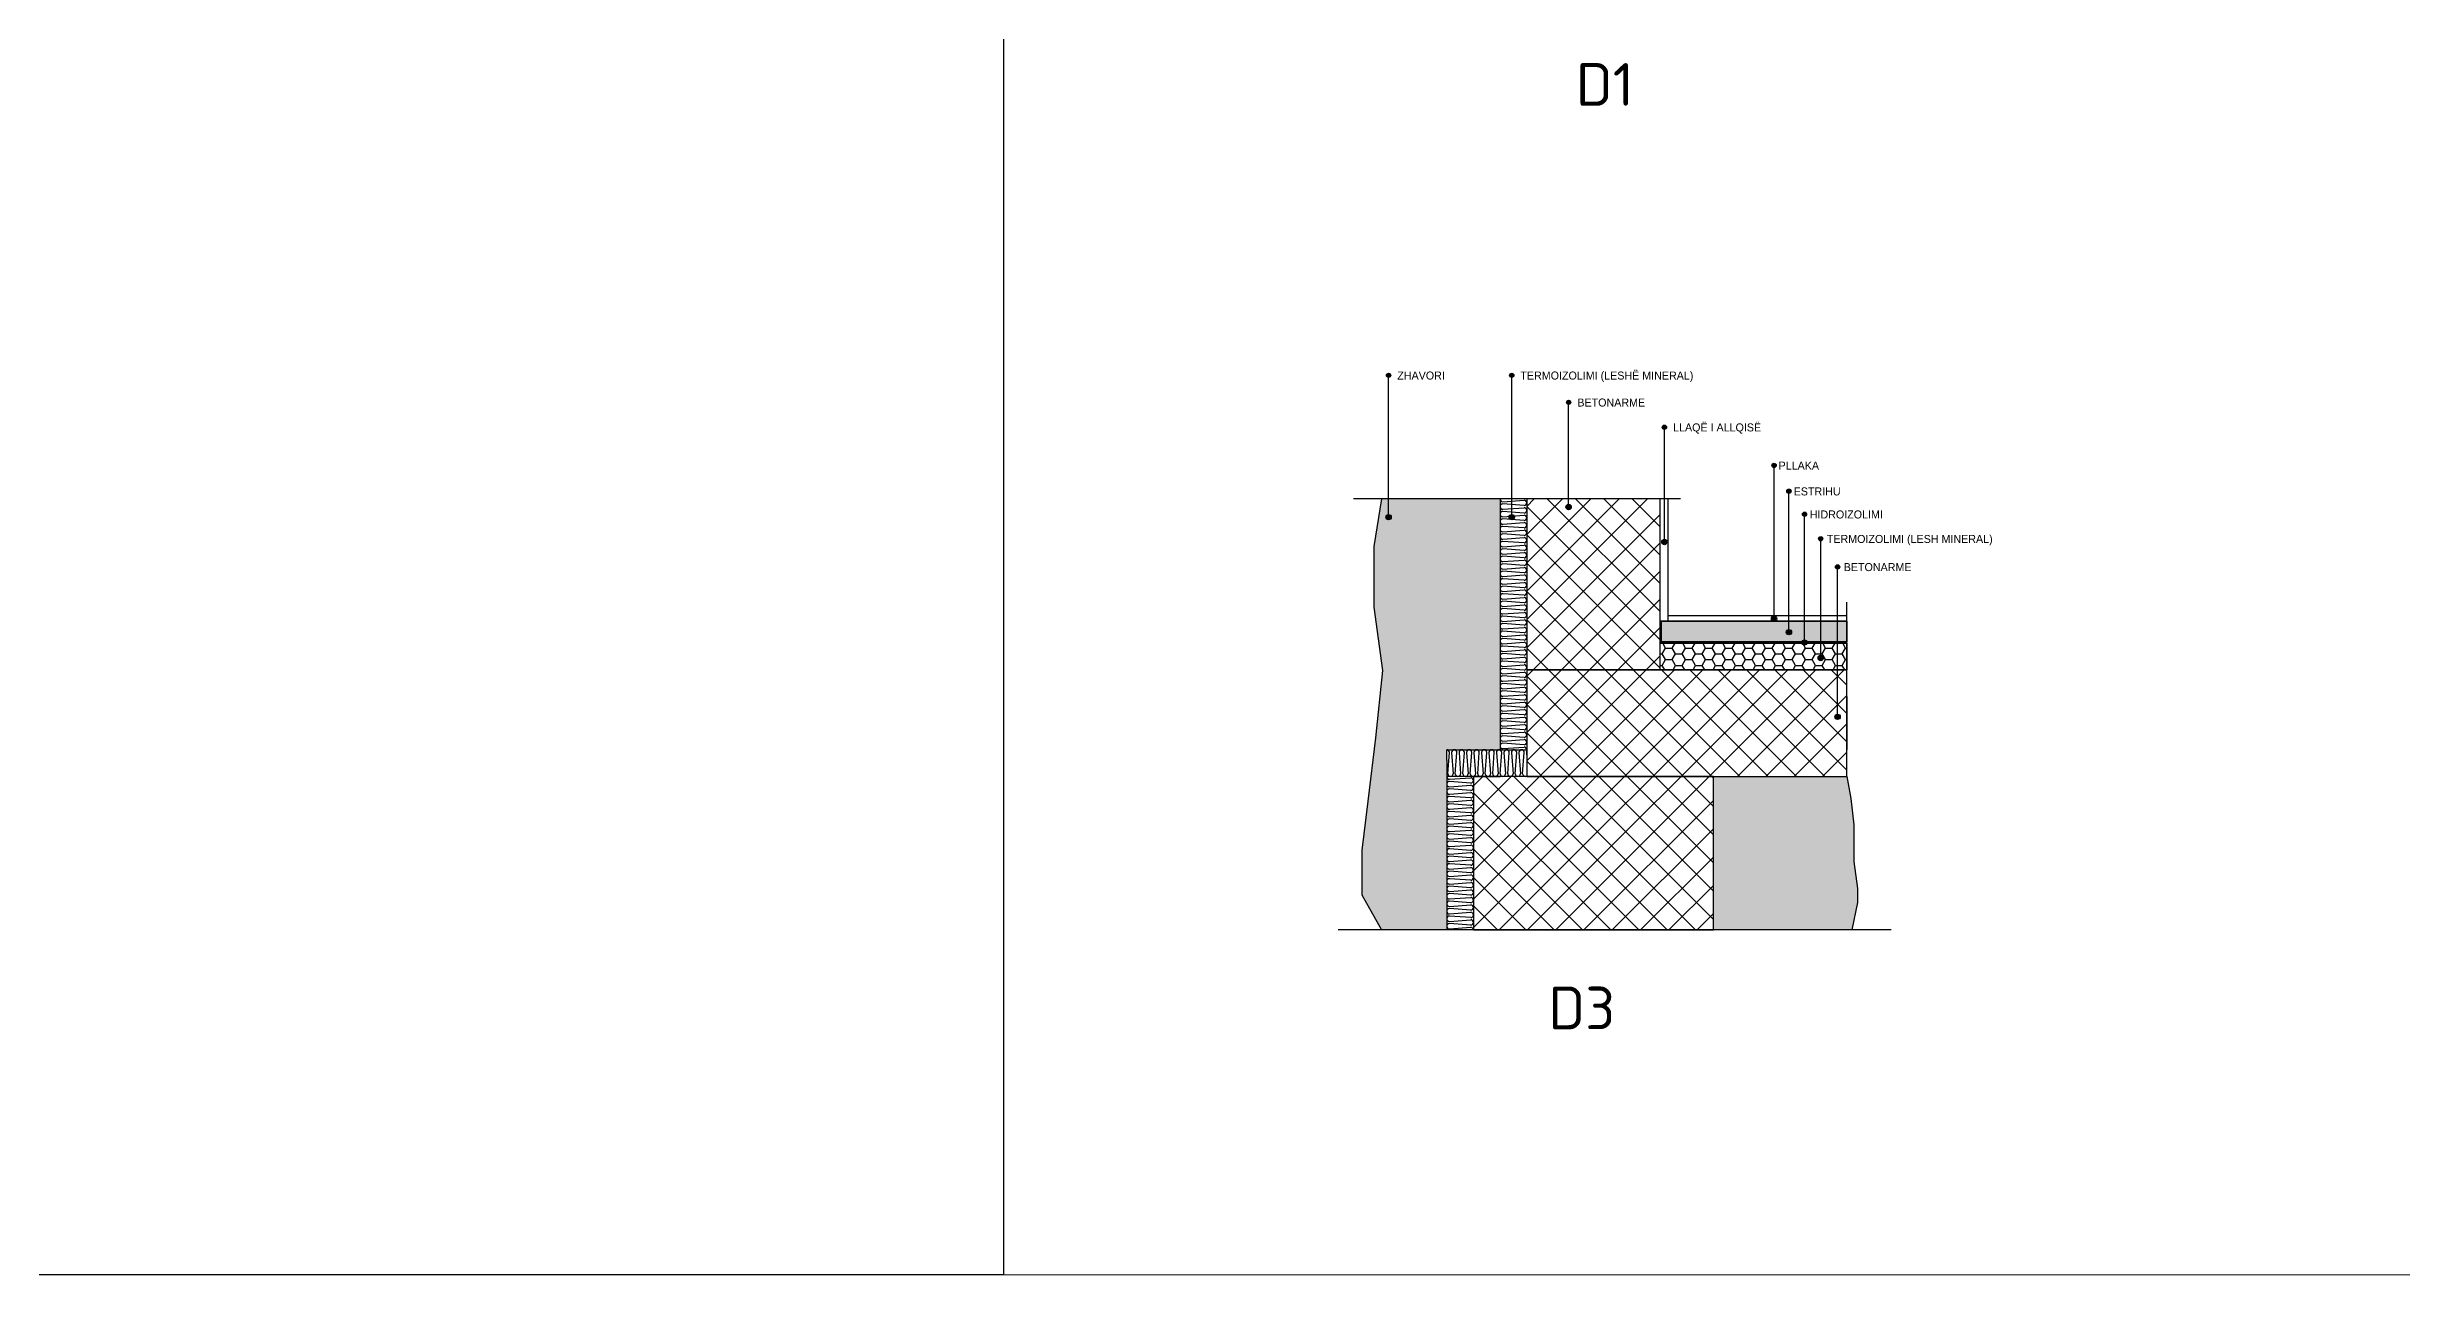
# Model space of a CAD drawing. Header units: metres. Extents: x 2674 to 33045, y -10854 to 2806.
# Drawn here: x 12996.2 to 13437.7, y -10854.5 to -10624.3 of the extents above; entities that cross this region are included whole.
import ezdxf

# ---------------------------------------------------------------- set-up
doc = ezdxf.new("R2010")
doc.units = ezdxf.units.M
doc.linetypes.add('DASHED2', pattern=[0.375, 0.25, -0.125])
doc.layers.add('2d hamdia', color=7, linetype='Continuous')
doc.layers.add('Vijat e theksuara', color=7, linetype='Continuous', lineweight=30)
doc.styles.add('Dimensionet CM', font='swissc.ttf', dxfattribs={"height": 20})
doc.styles.get("Standard").update_dxf_attribs({"font": 'arial.ttf'})

msp = doc.modelspace()

# ---------------------------------------------------------------- hatches: boundary and pattern name
for color, points in [(256, [(13248.15, -10685.8, 1), (13247.35, -10685.8, 1)]), (256, [(13271.24, -10685.8, 1), (13270.44, -10685.8, 1)]), (256, [(13281.91, -10690.86, 1), (13281.11, -10690.86, 1)]), (256, [(13299.86, -10695.53, 1), (13299.06, -10695.53, 1)]), (256, [(13320.42, -10702.69, 1), (13319.62, -10702.69, 1)]), (256, [(13282.01, -10710.49, 1), (13281.01, -10710.49, 1)]), (256, [(13323.2, -10707.52, 1), (13322.4, -10707.52, 1)]), (256, [(13248.25, -10712.4, 1), (13247.25, -10712.4, 1)]), (256, [(13271.34, -10712.4, 1), (13270.34, -10712.4, 1)]), (256, [(13326.13, -10711.84, 1), (13325.33, -10711.84, 1)]), (256, [(13299.96, -10717.07, 1), (13298.96, -10717.07, 1)]), (256, [(13329.16, -10716.44, 1), (13328.36, -10716.44, 1)]), (256, [(13332.33, -10721.72, 1), (13331.53, -10721.72, 1)]), (252, [(13333.65, -10731.9), (13298.85, -10731.9), (13298.85, -10735.8), (13333.65, -10735.8)]), (256, [(13320.52, -10731.45, 1), (13319.52, -10731.45, 1)]), (256, [(13323.3, -10733.96, 1), (13322.3, -10733.96, 1)]), (256, [(13326.23, -10735.9, 1), (13325.23, -10735.9, 1)]), (256, [(13329.26, -10738.82, 1), (13328.26, -10738.82, 1)]), (256, [(13332.43, -10749.84, 1), (13331.43, -10749.84, 1)])]:
    msp.add_hatch(color=color).paths.add_polyline_path(points)
h = msp.add_hatch()
h.set_pattern_fill('GRAVEL', color=256, scale=5, style=0)
h.set_pattern_definition([(228.0128, (13099.56443, -11296.715), (-39.99999116, -45.0000067), [0.67268, -66.59544]), (184.9697, (13099.11443, -11297.215), (60.00000526, 4.999956535), [1.15434, -114.279625]), (132.5104, (13097.96443, -11297.315), (49.99995359, -55.00004337), [0.81394, -80.58016]), (267.2737, (13096.01443, -11298.565), (4.99998009, 100.000001475), [1.05119, -104.06779]), (292.8337, (13095.96443, -11299.615), (-25.00004953, 59.99998206), [1.030775, -102.046865]), (357.2737, (13096.36443, -11300.565), (-100.000001475, 4.99998009), [1.05119, -104.06779]), (37.6942, (13097.41443, -11300.615), (-65.00003673, -49.999952026), [1.390145, -137.624245]), (72.2553, (13098.51443, -11299.765), (35.000053814, 109.999981156), [1.31244, -129.931605]), (121.4296, (13098.91443, -11298.515), (-40.00004117, 64.99997518), [1.05475, -104.420365]), (175.2364, (13098.36443, -11297.615), (55.00000473, -4.99995766), [1.20416, -59.003815]), (222.3974, (13097.16443, -11297.515), (-60.000036755, -54.99996041), [1.55724, -154.166875]), (138.8141, (13100.96443, -11298.615), (-35.00001473, 29.99998657), [0.531505, -52.61922]), (171.4692, (13100.56443, -11298.265), (64.99999142, -10.00003955), [1.011185, -100.107555]), (225, (13099.5644, -11298.115), (-6e-16, -5.000002), [0.707105, -6.36396]), (203.1986, (13099.2144, -11297.515), (24.99999865, 10.0000066), [0.38079, -37.698075]), (291.8014, (13098.8644, -11297.665), (-4.9999996, 15.0000014), [0.538515, -26.38731]), (30.9638, (13099.0644, -11298.165), (14.9999901, 10.0000124), [0.874645, -28.280115]), (161.5651, (13099.8144, -11297.715), (10.000002, -4.999992), [0.632455, -15.178935]), (16.3895, (13095.96443, -11297.665), (50.00001099, 14.99996355), [0.886, -87.714225]), (70.3462, (13096.81443, -11297.415), (-19.99997624, -55.00001068), [0.743305, -73.58704]), (293.1986, (13099.8144, -11296.715), (-10.0000066, 24.99999865), [0.761575, -37.31729]), (343.6105, (13100.11443, -11297.415), (-50.00001099, 14.99996355), [0.886, -87.714225]), (339.444, (13095.96443, -11300.765), (-25.0000092, 9.99998), [0.8544, -41.86562]), (294.7751, (13096.76443, -11301.065), (-24.99996095, 55.0000171), [0.71589, -70.873215]), (66.8014, (13099.8644, -11301.715), (10.0000066, 24.99999865), [0.761575, -37.31729]), (17.354, (13100.16443, -11301.015), (-65.0000101, -19.99997251), [0.838155, -82.97712]), (69.444, (13097.41443, -11301.715), (-9.99998, -25.0000092), [0.4272, -42.29282]), (101.3099, (13099.5644, -11301.715), (-4.9999882, 20.0000038), [0.25495, -25.240145]), (165.9638, (13099.5144, -11301.465), (15.0000027, -4.9999903), [1.030775, -19.58475]), (186.009, (13098.51443, -11301.215), (49.99999875, 4.99999659), [0.95525, -94.569615]), (303.6901, (13099.0644, -11298.615), (-5.0000067, 9.9999978), [0.72111, -17.306645]), (353.1572, (13099.46443, -11299.215), (84.99999683, -10.00003999), [1.25897, -124.637815]), (60.9454, (13100.71443, -11299.365), (-20.00000014, -35.00000192), [0.51478, -50.96337]), (90, (13100.9644, -11298.915), (-5, 5), [0.3, -4.7]), (120.2564, (13098.41443, -11301.065), (19.99997443, -35.00001228), [0.69462, -68.7676]), (48.0128, (13098.06443, -11300.465), (39.99999116, 45.0000067), [1.34536, -65.92276]), (0, (13098.9644, -11299.465), (5, 5), [1.3, -3.7]), (325.3048, (13100.26443, -11299.465), (-49.9999713, 35.00004305), [0.79057, -78.26637]), (254.0546, (13100.9144, -11299.915), (-4.99999945, -20.0000006), [0.72801, -35.67254]), (207.646, (13100.71443, -11300.615), (-94.999979036, -50.000038566), [1.185325, -117.34737]), (175.4261, (13099.66443, -11301.165), (-65.00000279, 4.999974006), [1.253995, -124.14537])])
h.paths.add_polyline_path([(13334.96, -10770.11), (13334.39, -10765.14), (13333.65, -10761), (13308.65, -10761), (13308.65, -10789.8), (13334.57, -10789.8), (13335.65, -10784.63), (13335.65, -10782.01), (13334.96, -10776.98)])
h.paths.add_polyline_path([(13246.6, -10741.14), (13245.32, -10753.77), (13243.86, -10765.67), (13242.76, -10774.81), (13242.76, -10783.23), (13246.4, -10789.8), (13258.65, -10789.8), (13258.65, -10758), (13258.65, -10756), (13268.65, -10756), (13268.65, -10708.95), (13246.4, -10708.95), (13244.96, -10717.9), (13244.96, -10729.25)])
h = msp.add_hatch()
h.set_pattern_fill('ANSI37', color=256, scale=30, style=0)
h.set_pattern_definition([(45, (13095.9644, -11301.715), (-2.65165, 2.65165), []), (135, (13095.9644, -11301.715), (-2.65165, -2.65165), [])])
h.paths.add_polyline_path([(13333.65, -10741), (13333.04, -10741, -0.026847), (13332.99, -10741), (13331.93, -10741), (13331.93, -10749.34, -0.414214), (13332.43, -10749.84, -1), (13331.43, -10749.84, -0.414214), (13331.93, -10749.34), (13331.93, -10741), (13331.64, -10741, -0.026847), (13331.59, -10741), (13330.24, -10741, -0.026847), (13330.18, -10741), (13328.83, -10741, -0.026847), (13328.78, -10741), (13327.43, -10741, -0.026847), (13327.38, -10741), (13326.03, -10741, -0.026847), (13325.98, -10741), (13324.63, -10741, -0.026847), (13324.57, -10741), (13323.22, -10741, -0.026847), (13323.17, -10741), (13321.82, -10741, -0.026847), (13321.77, -10741), (13320.42, -10741, -0.026847), (13320.37, -10741), (13319.02, -10741, -0.026847), (13318.96, -10741), (13317.61, -10741, -0.026847), (13317.56, -10741), (13316.21, -10741, -0.026847), (13316.16, -10741), (13314.81, -10741, -0.026847), (13314.76, -10741), (13313.41, -10741, -0.026847), (13313.35, -10741), (13312, -10741, -0.026847), (13311.95, -10741), (13310.6, -10741, -0.026847), (13310.55, -10741), (13309.2, -10741, -0.026847), (13309.15, -10741), (13307.8, -10741, -0.026847), (13307.74, -10741), (13306.39, -10741, -0.026847), (13306.34, -10741), (13304.99, -10741, -0.026847), (13304.94, -10741), (13303.59, -10741, -0.026847), (13303.54, -10741), (13302.19, -10741, -0.026847), (13302.13, -10741), (13300.78, -10741, -0.026847), (13300.73, -10741), (13299.38, -10741, -0.026847), (13299.33, -10741), (13298.65, -10741), (13273.65, -10741), (13273.65, -10761), (13308.65, -10761), (13333.65, -10761)])
h.paths.add_polyline_path([(13298.65, -10708.95), (13281.51, -10708.95), (13281.51, -10709.99, -0.414214), (13282.01, -10710.49, -1), (13281.01, -10710.49, -0.414214), (13281.51, -10709.99), (13281.51, -10708.95), (13273.65, -10708.95), (13273.65, -10741), (13298.65, -10741)])
h.paths.add_polyline_path([(13308.65, -10761), (13268.65, -10761), (13263.65, -10761), (13263.65, -10789.8), (13308.65, -10789.8)])
h = msp.add_hatch()
h.set_pattern_fill('HONEY', color=256, scale=10, style=0)
h.set_pattern_definition([(0, (12090.3014, -11298.7694), (1.875, 1.08253175), [1.25, -2.5]), (120, (12090.3014, -11298.7694), (-1.875, 1.0825318), [1.25, -2.5]), (60, (12090.3014, -11298.7694), (4e-09, 2.1650635), [-2.5, 1.25])])
h.paths.add_polyline_path([(13333.65, -10736), (13298.65, -10736), (13298.65, -10741), (13333.65, -10741)])

# ---------------------------------------------------------------- linework, layer by layer
for p, q in [((13247.75, -10712.4), (13247.75, -10685.4)), ((13270.84, -10712.4), (13270.84, -10685.4)), ((13281.51, -10710.49), (13281.51, -10690.46)), ((13299.46, -10717.07), (13299.46, -10695.13)), ((13320.02, -10725), (13320.02, -10702.69)), ((13302.48, -10708.95), (13241.2, -10708.95)), ((13246.4, -10708.95), (13244.96, -10717.9)), ((13268.65, -10708.95), (13268.65, -10756)), ((13269.15, -10709.51), (13273.15, -10709.21)), ((13273.15, -10710.21), (13269.15, -10709.92)), ((13269.15, -10710.92), (13273.15, -10710.62)), ((13300.15, -10731.9), (13300.15, -10708.95)), ((13322.8, -10725), (13322.8, -10707.52)), ((13273.15, -10711.62), (13269.15, -10711.32)), ((13269.15, -10712.32), (13273.15, -10712.02)), ((13273.15, -10713.02), (13269.15, -10712.72)), ((13269.15, -10713.72), (13273.15, -10713.42)), ((13273.15, -10714.42), (13269.15, -10714.12)), ((13269.15, -10715.12), (13273.15, -10714.82)), ((13325.73, -10725), (13325.73, -10711.84)), ((13244.96, -10717.9), (13244.96, -10729.25)), ((13273.15, -10715.82), (13269.15, -10715.53)), ((13269.15, -10716.53), (13273.15, -10716.23)), ((13273.15, -10717.23), (13269.15, -10716.93)), ((13269.15, -10717.93), (13273.15, -10717.63)), ((13273.15, -10718.63), (13269.15, -10718.33)), ((13269.15, -10719.33), (13273.15, -10719.03)), ((13328.76, -10725), (13328.76, -10716.44)), ((13273.15, -10720.03), (13269.15, -10719.73)), ((13269.15, -10720.73), (13273.15, -10720.43)), ((13273.15, -10721.43), (13269.15, -10721.14)), ((13269.15, -10722.14), (13273.15, -10721.84)), ((13273.15, -10722.84), (13269.15, -10722.54)), ((13269.15, -10723.54), (13273.15, -10723.24)), ((13331.93, -10725), (13331.93, -10721.72)), ((13273.15, -10724.24), (13269.15, -10723.94)), ((13269.15, -10724.94), (13273.15, -10724.64)), ((13273.15, -10725.64), (13269.15, -10725.34)), ((13269.15, -10726.34), (13273.15, -10726.04)), ((13273.15, -10727.04), (13269.15, -10726.75)), ((13269.15, -10727.75), (13273.15, -10727.45)), ((13273.15, -10728.45), (13269.15, -10728.15)), ((13320.02, -10731.45), (13320.02, -10725)), ((13322.8, -10733.96), (13322.8, -10725)), ((13325.73, -10735.9), (13325.73, -10725)), ((13328.76, -10738.86), (13328.76, -10725)), ((13331.93, -10749.84), (13331.93, -10725)), ((13244.96, -10729.25), (13246.6, -10741.14)), ((13269.15, -10729.15), (13273.15, -10728.85)), ((13273.15, -10729.85), (13269.15, -10729.55)), ((13269.15, -10730.55), (13273.15, -10730.25)), ((13273.15, -10731.25), (13269.15, -10730.95)), ((13269.15, -10731.95), (13273.15, -10731.65)), ((13273.15, -10732.65), (13269.15, -10732.36)), ((13333.65, -10731.9), (13298.65, -10731.9)), ((13298.65, -10736), (13298.65, -10731.9)), ((13298.85, -10731.9), (13298.85, -10735.8)), ((13333.65, -10730.9), (13300.15, -10730.9)), ((13333.65, -10758), (13333.65, -10728.35)), ((13269.15, -10733.36), (13273.15, -10733.06)), ((13273.15, -10734.06), (13269.15, -10733.76)), ((13269.15, -10734.76), (13273.15, -10734.46)), ((13273.15, -10735.46), (13269.15, -10735.16)), ((13269.15, -10736.16), (13273.15, -10735.86)), ((13273.15, -10736.86), (13269.15, -10736.56)), ((13333.65, -10736), (13298.65, -10736)), ((13333.65, -10735.8), (13298.85, -10735.8)), ((13246.6, -10741.14), (13245.32, -10753.77)), ((13269.15, -10737.56), (13273.15, -10737.26)), ((13273.15, -10738.26), (13269.15, -10737.97)), ((13269.15, -10738.97), (13273.15, -10738.67)), ((13273.15, -10739.67), (13269.15, -10739.37)), ((13269.15, -10740.37), (13273.15, -10740.07)), ((13273.15, -10741.07), (13269.15, -10740.77)), ((13269.15, -10741.77), (13273.15, -10741.47)), ((13298.65, -10741), (13333.65, -10741)), ((13273.15, -10742.47), (13269.15, -10742.17)), ((13269.15, -10743.17), (13273.15, -10742.87)), ((13273.15, -10743.87), (13269.15, -10743.58)), ((13269.15, -10744.58), (13273.15, -10744.28)), ((13273.15, -10745.28), (13269.15, -10744.98)), ((13269.15, -10745.98), (13273.15, -10745.68)), ((13273.15, -10746.68), (13269.15, -10746.38)), ((13269.15, -10747.38), (13273.15, -10747.08)), ((13273.15, -10748.08), (13269.15, -10747.78)), ((13269.15, -10748.78), (13273.15, -10748.48)), ((13273.15, -10749.48), (13269.15, -10749.19)), ((13269.15, -10750.19), (13273.15, -10749.89)), ((13333.65, -10746), (13333.65, -10756)), ((13245.32, -10753.77), (13243.86, -10765.67)), ((13273.15, -10750.89), (13269.15, -10750.59)), ((13269.15, -10751.59), (13273.15, -10751.29)), ((13273.15, -10752.29), (13269.15, -10751.99)), ((13269.15, -10752.99), (13273.15, -10752.69)), ((13273.15, -10753.69), (13269.15, -10753.39)), ((13269.15, -10754.39), (13273.15, -10754.09)), ((13258.65, -10758), (13258.65, -10756)), ((13258.65, -10756), (13273.65, -10756)), ((13258.65, -10758), (13258.65, -10789.8)), ((13258.86, -10760.5), (13259.15, -10756.5)), ((13259.56, -10756.5), (13259.86, -10760.5)), ((13260.26, -10760.5), (13260.56, -10756.5)), ((13260.96, -10756.5), (13261.26, -10760.5)), ((13261.66, -10760.5), (13261.96, -10756.5)), ((13262.36, -10756.5), (13262.66, -10760.5)), ((13263.06, -10760.5), (13263.36, -10756.5)), ((13263.76, -10756.5), (13264.06, -10760.5)), ((13264.47, -10760.5), (13264.76, -10756.5)), ((13265.17, -10756.5), (13265.47, -10760.5)), ((13265.87, -10760.5), (13266.17, -10756.5)), ((13266.57, -10756.5), (13266.87, -10760.5)), ((13267.27, -10760.5), (13267.57, -10756.5)), ((13267.97, -10756.5), (13268.27, -10760.5)), ((13268.67, -10760.5), (13268.97, -10756.5)), ((13273.15, -10755.09), (13269.15, -10754.8)), ((13269.15, -10755.8), (13273.15, -10755.5)), ((13269.37, -10756.5), (13269.67, -10760.5)), ((13270.08, -10760.5), (13270.37, -10756.5)), ((13270.78, -10756.5), (13271.08, -10760.5)), ((13271.48, -10760.5), (13271.78, -10756.5)), ((13272.18, -10756.5), (13272.48, -10760.5)), ((13272.88, -10760.5), (13273.18, -10756.5)), ((13273.58, -10756.5), (13273.65, -10757.47)), ((13263.65, -10761), (13258.65, -10761)), ((13259.15, -10761.55), (13263.15, -10761.25)), ((13263.15, -10762.25), (13259.15, -10761.95)), ((13259.15, -10762.95), (13263.15, -10762.65)), ((13263.15, -10763.65), (13259.15, -10763.35)), ((13273.65, -10761), (13263.65, -10761)), ((13263.65, -10761), (13268.65, -10761)), ((13263.65, -10761), (13263.65, -10789.8)), ((13333.65, -10761), (13334.39, -10765.14)), ((13243.86, -10765.67), (13242.76, -10774.81)), ((13259.15, -10764.35), (13263.15, -10764.05)), ((13263.15, -10765.05), (13259.15, -10764.75)), ((13259.15, -10765.75), (13263.15, -10765.45)), ((13263.15, -10766.45), (13259.15, -10766.16)), ((13259.15, -10767.16), (13263.15, -10766.86)), ((13263.15, -10767.86), (13259.15, -10767.56)), ((13334.39, -10765.14), (13334.96, -10770.11)), ((13259.15, -10768.56), (13263.15, -10768.26)), ((13263.15, -10769.26), (13259.15, -10768.96)), ((13259.15, -10769.96), (13263.15, -10769.66)), ((13263.15, -10770.66), (13259.15, -10770.36)), ((13259.15, -10771.36), (13263.15, -10771.06)), ((13263.15, -10772.06), (13259.15, -10771.77)), ((13334.96, -10770.11), (13334.96, -10776.98)), ((13242.76, -10774.81), (13242.76, -10783.23)), ((13259.15, -10772.77), (13263.15, -10772.47)), ((13263.15, -10773.47), (13259.15, -10773.17)), ((13259.15, -10774.17), (13263.15, -10773.87)), ((13263.15, -10774.87), (13259.15, -10774.57)), ((13259.15, -10775.57), (13263.15, -10775.27)), ((13263.15, -10776.27), (13259.15, -10775.97)), ((13259.15, -10776.97), (13263.15, -10776.67)), ((13263.15, -10777.67), (13259.15, -10777.38)), ((13259.15, -10778.38), (13263.15, -10778.08)), ((13263.15, -10779.08), (13259.15, -10778.78)), ((13259.15, -10779.78), (13263.15, -10779.48)), ((13263.15, -10780.48), (13259.15, -10780.18)), ((13259.15, -10781.18), (13263.15, -10780.88)), ((13334.96, -10776.98), (13335.65, -10782.01)), ((13242.76, -10783.23), (13246.4, -10789.8)), ((13263.15, -10781.88), (13259.15, -10781.58)), ((13259.15, -10782.58), (13263.15, -10782.28)), ((13263.15, -10783.28), (13259.15, -10782.99)), ((13259.15, -10783.99), (13263.15, -10783.69)), ((13263.15, -10784.69), (13259.15, -10784.39)), ((13259.15, -10785.39), (13263.15, -10785.09)), ((13335.65, -10784.63), (13334.57, -10789.8)), ((13335.65, -10782.01), (13335.65, -10784.63)), ((13341.95, -10789.8), (13238.31, -10789.8)), ((13263.15, -10786.09), (13259.15, -10785.79)), ((13259.15, -10786.79), (13263.15, -10786.49)), ((13263.15, -10787.49), (13259.15, -10787.19)), ((13259.15, -10788.19), (13263.15, -10787.89)), ((13263.15, -10788.89), (13259.15, -10788.6)), ((13259.15, -10789.6), (13263.15, -10789.3))]:
    msp.add_line(p, q)
at = {"linetype": 'DASHED2', "lineweight": 30}
for p in [(13298.75, -10731.9), (13333.65, -10735.9)]:
    msp.add_line(p, (13298.75, -10735.9), dxfattribs=at)
msp.add_lwpolyline([(2674.47, -10854.48), (2674.47, -3429.48), (13175.54, -3429.48), (13175.54, -10854.48), (2674.47, -10854.48)], close=True)
at = {"lineweight": 0}
msp.add_lwpolyline([(2675.54, -10854.48), (2675.54, -3429.48), (13175.54, -3429.48), (13175.54, -10854.48), (2675.54, -10854.48)], close=True, dxfattribs=at)
at = {"lineweight": 30}
for points in [[(13298.65, -10708.95), (13273.65, -10708.95), (13273.65, -10741), (13298.65, -10741)], [(13333.65, -10741), (13298.65, -10741), (13273.65, -10741), (13273.65, -10761), (13298.65, -10761), (13307.65, -10761), (13333.65, -10761)]]:
    msp.add_lwpolyline(points, close=True, dxfattribs=at)
for points in [[(13298.85, -10731.9), (13333.65, -10731.9), (13333.65, -10735.8), (13298.85, -10735.8), (13298.85, -10731.9)], [(13298.65, -10736), (13333.65, -10736), (13333.65, -10741), (13298.65, -10741), (13298.65, -10736)]]:
    msp.add_lwpolyline(points)
for centre, radius in [((13247.75, -10685.8), 0.4), ((13270.84, -10685.8), 0.4), ((13281.51, -10690.86), 0.4), ((13299.46, -10695.53), 0.4), ((13320.02, -10702.69), 0.4), ((13281.51, -10710.49), 0.5), ((13322.8, -10707.52), 0.4), ((13247.75, -10712.4), 0.5), ((13270.84, -10712.4), 0.5), ((13325.73, -10711.84), 0.4), ((13299.46, -10717.07), 0.5), ((13328.76, -10716.44), 0.4), ((13331.93, -10721.72), 0.4), ((13320.02, -10731.45), 0.5), ((13322.8, -10733.96), 0.5), ((13325.73, -10735.9), 0.5), ((13328.76, -10738.82), 0.5), ((13331.93, -10749.84), 0.5)]:
    msp.add_circle(centre, radius)
for centre, start, end in [((13269.15, -10709.01), 172.1275, 270), ((13269.15, -10710.42), 90, 270), ((13273.15, -10709.71), 270, 90), ((13273.15, -10711.12), 270, 90), ((13269.15, -10711.82), 90, 270), ((13269.15, -10713.22), 90, 270), ((13269.15, -10714.62), 90, 270), ((13273.15, -10712.52), 270, 90), ((13273.15, -10713.92), 270, 90), ((13273.15, -10715.32), 270, 90), ((13269.15, -10716.03), 90, 270), ((13269.15, -10717.43), 90, 270), ((13269.15, -10718.83), 90, 270), ((13273.15, -10716.73), 270, 90), ((13273.15, -10718.13), 270, 90), ((13273.15, -10719.53), 270, 90), ((13269.15, -10720.23), 90, 270), ((13269.15, -10721.64), 90, 270), ((13269.15, -10723.04), 90, 270), ((13273.15, -10720.93), 270, 90), ((13273.15, -10722.34), 270, 90), ((13273.15, -10723.74), 270, 90), ((13269.15, -10724.44), 90, 270), ((13269.15, -10725.84), 90, 270), ((13269.15, -10727.25), 90, 270), ((13269.15, -10728.65), 90, 270), ((13273.15, -10725.14), 270, 90), ((13273.15, -10726.54), 270, 90), ((13273.15, -10727.95), 270, 90), ((13269.15, -10730.05), 90, 270), ((13269.15, -10731.45), 90, 270), ((13269.15, -10732.86), 90, 270), ((13273.15, -10729.35), 270, 90), ((13273.15, -10730.75), 270, 90), ((13273.15, -10732.15), 270, 90), ((13269.15, -10734.26), 90, 270), ((13269.15, -10735.66), 90, 270), ((13269.15, -10737.06), 90, 270), ((13273.15, -10733.56), 270, 90), ((13273.15, -10734.96), 270, 90), ((13273.15, -10736.36), 270, 90), ((13269.15, -10738.47), 90, 270), ((13269.15, -10739.87), 90, 270), ((13269.15, -10741.27), 90, 270), ((13273.15, -10737.76), 270, 90), ((13273.15, -10739.17), 270, 90), ((13273.15, -10740.57), 270, 90), ((13273.15, -10741.97), 270, 90), ((13269.15, -10742.67), 90, 270), ((13269.15, -10744.08), 90, 270), ((13269.15, -10745.48), 90, 270), ((13273.15, -10743.37), 270, 90), ((13273.15, -10744.78), 270, 90), ((13273.15, -10746.18), 270, 90), ((13269.15, -10746.88), 90, 270), ((13269.15, -10748.28), 90, 270), ((13269.15, -10749.69), 90, 270), ((13273.15, -10747.58), 270, 90), ((13273.15, -10748.98), 270, 90), ((13273.15, -10750.39), 270, 90), ((13269.15, -10751.09), 90, 270), ((13269.15, -10752.49), 90, 270), ((13269.15, -10753.89), 90, 270), ((13273.15, -10751.79), 270, 90), ((13273.15, -10753.19), 270, 90), ((13273.15, -10754.59), 270, 90), ((13258.65, -10756.5), 0, 90), ((13260.06, -10756.5), 0, 180), ((13261.46, -10756.5), 0, 180), ((13262.86, -10756.5), 0, 180), ((13264.26, -10756.5), 0, 180), ((13265.67, -10756.5), 0, 180), ((13267.07, -10756.5), 0, 180), ((13268.47, -10756.5), 0, 180), ((13269.15, -10755.3), 90, 270), ((13269.87, -10756.5), 0, 180), ((13271.28, -10756.5), 0, 180), ((13272.68, -10756.5), 0, 180), ((13273.15, -10756), 0, 90), ((13273.15, -10756), 270, 272.8317), ((13274.08, -10756.5), 148.6873, 180), ((13259.15, -10761.05), 174.1256, 270), ((13259.15, -10762.45), 90, 270), ((13259.15, -10763.85), 90, 270), ((13259.36, -10760.5), 180, 0), ((13260.76, -10760.5), 180, 0), ((13262.16, -10760.5), 180, 0), ((13263.56, -10760.5), 180, 0), ((13263.15, -10761.75), 270, 90), ((13263.15, -10763.15), 270, 90), ((13264.97, -10760.5), 180, 0), ((13266.37, -10760.5), 180, 0), ((13267.77, -10760.5), 180, 0), ((13269.17, -10760.5), 180, 0), ((13270.58, -10760.5), 180, 0), ((13271.98, -10760.5), 180, 0), ((13273.38, -10760.5), 180, 303.0695), ((13259.15, -10765.25), 90, 270), ((13259.15, -10766.66), 90, 270), ((13259.15, -10768.06), 90, 270), ((13263.15, -10764.55), 270, 90), ((13263.15, -10765.95), 270, 90), ((13263.15, -10767.36), 270, 90), ((13259.15, -10769.46), 90, 270), ((13259.15, -10770.86), 90, 270), ((13259.15, -10772.27), 90, 270), ((13263.15, -10768.76), 270, 90), ((13263.15, -10770.16), 270, 90), ((13263.15, -10771.56), 270, 90), ((13259.15, -10773.67), 90, 270), ((13259.15, -10775.07), 90, 270), ((13259.15, -10776.47), 90, 270), ((13263.15, -10772.97), 270, 90), ((13263.15, -10774.37), 270, 90), ((13263.15, -10775.77), 270, 90), ((13263.15, -10777.17), 270, 90), ((13259.15, -10777.88), 90, 270), ((13259.15, -10779.28), 90, 270), ((13259.15, -10780.68), 90, 270), ((13263.15, -10778.58), 270, 90), ((13263.15, -10779.98), 270, 90), ((13263.15, -10781.38), 270, 90), ((13259.15, -10782.08), 90, 270), ((13259.15, -10783.49), 90, 270), ((13259.15, -10784.89), 90, 270), ((13263.15, -10782.78), 270, 90), ((13263.15, -10784.19), 270, 90), ((13263.15, -10785.59), 270, 90), ((13259.15, -10786.29), 90, 270), ((13259.15, -10787.69), 90, 270), ((13259.15, -10789.1), 90, 270), ((13263.15, -10786.99), 270, 90), ((13263.15, -10788.39), 270, 90), ((13263.15, -10789.8), 0, 90)]:
    msp.add_arc(centre, 0.5, start, end)
at = {"layer": '2d hamdia', "lineweight": 0}
msp.add_lwpolyline([(13175.54, -10854.48), (13175.54, -10434.48), (13769.54, -10434.48), (13769.54, -10854.48), (13175.54, -10854.48)], close=True, dxfattribs=at)
at = {"layer": 'Vijat e theksuara'}
msp.add_lwpolyline([(13308.65, -10761), (13308.65, -10761), (13268.65, -10761), (13263.65, -10761), (13263.65, -10789.8), (13308.65, -10789.8)], close=True, dxfattribs=at)

# ---------------------------------------------------------------- texts
at = {"color": 242, "char_height": 8, "attachment_point": 3, "style": 'Dimensionet CM'}
for s, insert in [('{\\fISOCPEUR|b0|i0|c0|p34;\\C16;D1}', (13293.77, -10627.25)), ('{\\fISOCPEUR|b0|i0|c0|p34;\\C16;D3}', (13290.24, -10800.42))]:
    msp.add_mtext(s, dxfattribs=dict(at, insert=insert))
at = {"char_height": 1.5, "width": 62.4222, "attachment_point": 1}
for s, insert in [('{\\fVivaldi|b0|i0|c0|p66;ZHAVORI}', (13249.38, -10685.09)), ('{\\fVivaldi|b0|i0|c0|p66;TERMOIZOLIMI (LESHË MINERAL)}', (13272.46, -10685.09)), ('{\\fVivaldi|b0|i0|c0|p66;BETONARME}', (13283.14, -10690.15)), ('{\\fVivaldi|b0|i0|c0|p66;LLAQË I ALLQISË}', (13301.09, -10694.82)), ('{\\fVivaldi|b0|i0|c0|p66;PLLAKA}', (13320.87, -10701.98)), ('{\\fVivaldi|b0|i0|c0|p66;ESTRIHU}', (13323.7, -10706.82)), ('{\\fVivaldi|b0|i0|c0|p66;HIDROIZOLIMI}', (13326.71, -10711.14)), ('{\\fVivaldi|b0|i0|c0|p66;TERMOIZOLIMI (LESH MINERAL)}', (13329.91, -10715.73)), ('{\\fVivaldi|b0|i0|c0|p66;BETONARME}', (13333.08, -10721.01))]:
    msp.add_mtext(s, dxfattribs=dict(at, insert=insert))

doc.saveas('drawing.dxf')
